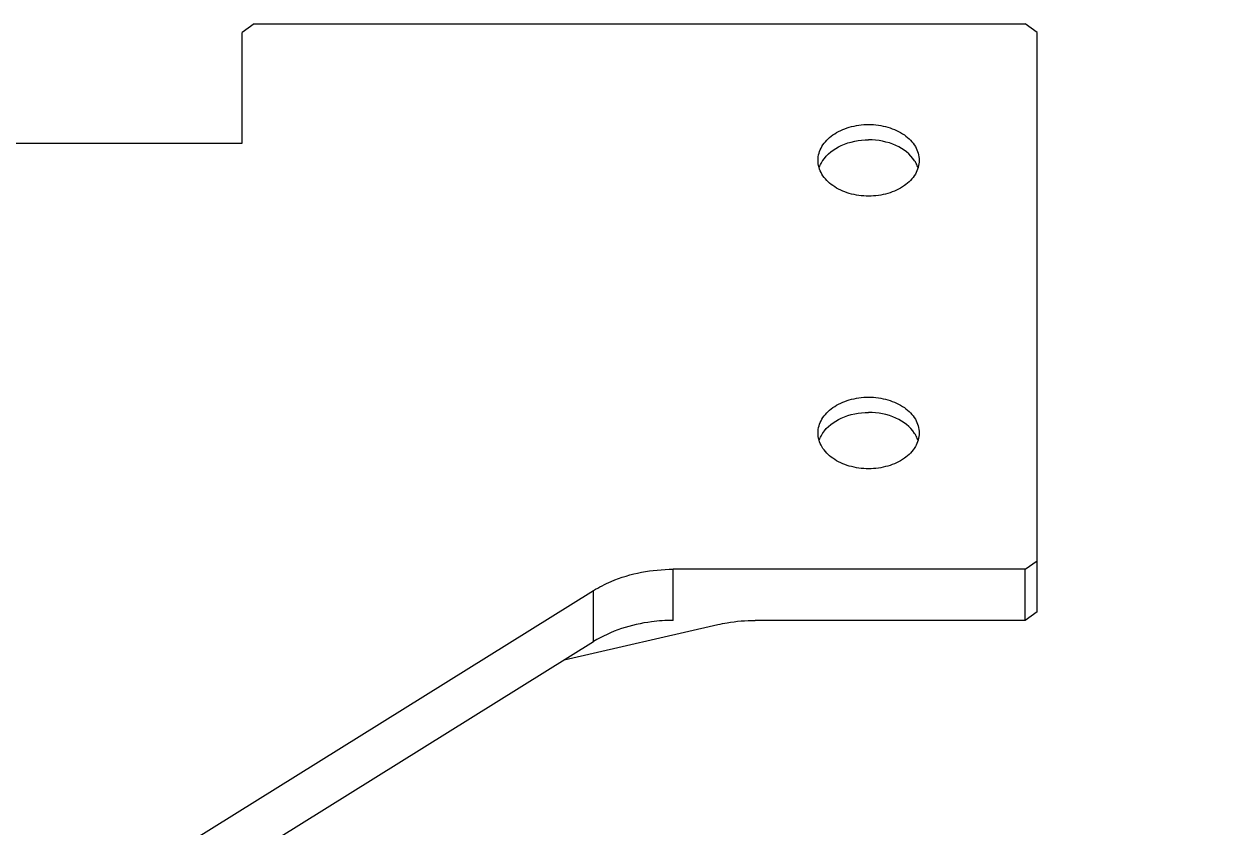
# Model space of a CAD drawing. Header units: millimetres. Extents: x 0 to 594, y 0 to 420.
# Drawn here: x 460.19 to 485.05, y 374.19 to 390.85 of the extents above; entities that cross this region are included whole.
import ezdxf

# ---------------------------------------------------------------- set-up
doc = ezdxf.new("R2010")
doc.units = ezdxf.units.MM
doc.header["$LTSCALE"] = 32.67
doc.layers.get('0').update_dxf_attribs({"linetype": 'CONTINUOUS'})
doc.layers.add('AXIS', color=7, linetype='CONTINUOUS')
doc.layers.add('NOTE', color=7, linetype='CONTINUOUS')
doc.styles.get("Standard").update_dxf_attribs({"font": 'txt', "width": 0.85})
doc.dimstyles.get("Standard").update_dxf_attribs({"dimtxt": 3.5, "dimasz": 3.5, "dimexe": 1.5, "dimexo": 1, "dimtad": 1, "dimtxsty": 'STANDARD', "dimcen": 0.09, "dimadec": 0, "dimazin": 0, "dimtol": 1, "dimtp": 0.01, "dimtm": 0.01, "dimtfac": 1, "dimtofl": 0, "dimtmove": 0, "dimatfit": 3, "dimfxl": 1, "dimtolj": 1, "dimarcsym": 0})

msp = doc.modelspace()

# ---------------------------------------------------------------- linework, layer by layer
at = {"color": 7, "linetype": 'CONTINUOUS'}
for p, q in [((464.97, 390.848), (464.72, 390.671)), ((464.97, 390.848), (480.97, 390.848)), ((481.22, 390.671), (480.97, 390.848)), ((464.72, 388.373), (464.72, 390.671)), ((481.22, 378.65), (481.22, 390.671)), ((454.845, 388.373), (464.72, 388.373)), ((480.97, 379.534), (481.22, 379.711)), ((473.663, 378.473), (473.663, 379.534)), ((480.97, 379.534), (473.663, 379.534)), ((480.97, 378.473), (480.97, 379.534)), ((460.22, 371.756), (472.012, 379.093)), ((472.012, 378.033), (472.012, 379.093)), ((481.22, 378.65), (480.97, 378.473)), ((480.97, 378.473), (475.366, 378.473)), ((471.403, 377.654), (474.593, 378.387)), ((460.22, 370.695), (472.012, 378.033))]:
    msp.add_line(p, q, dxfattribs=at)
for points, knots in [([(472.012, 379.093), (472.128, 379.165), (472.64, 379.428), (473.226, 379.534), (473.663, 379.534)], [0, 0, 0, 0, 0.237712, 1, 1, 1, 1]), ([(473.663, 378.473), (473.513, 378.473), (472.941, 378.437), (472.372, 378.257), (472.012, 378.033)], [0, 0, 0, 0, 0.261178, 1, 1, 1, 1]), ([(474.593, 378.387), (474.656, 378.401), (474.91, 378.452), (475.171, 378.473), (475.366, 378.473)], [0, 0, 0, 0, 0.247514, 1, 1, 1, 1])]:
    msp.add_open_spline(points, degree=3, knots=knots, dxfattribs=at)
at = {"layer": 'AXIS', "color": 7, "linetype": 'CONTINUOUS'}
for centre, start, end in [((477.313, 387.655), 147.1389, 149.6153), ((478.127, 387.655), 30.3847, 32.8611), ((477.313, 381.998), 147.1389, 149.6153), ((478.127, 381.998), 30.3847, 32.8611)]:
    msp.add_arc(centre, 0.653, start, end, dxfattribs=at)
for points, knots in [([(476.67, 388.019), (476.67, 388.118), (476.734, 388.329), (476.978, 388.571), (477.322, 388.726), (477.585, 388.762), (477.72, 388.762)], [0, 0, 0, 0, 0.209468, 0.444654, 0.712008, 1, 1, 1, 1]), ([(477.72, 388.762), (477.855, 388.762), (478.118, 388.726), (478.461, 388.571), (478.706, 388.329), (478.77, 388.118), (478.77, 388.019)], [0, 0, 0, 0, 0.287992, 0.555346, 0.790532, 1, 1, 1, 1]), ([(476.765, 388.009), (476.855, 388.149), (477.163, 388.377), (477.527, 388.443), (477.72, 388.443)], [0, 0, 0, 0, 0.463094, 1, 1, 1, 1]), ([(478.675, 388.009), (478.585, 388.149), (478.277, 388.377), (477.913, 388.443), (477.72, 388.443)], [0, 0, 0, 0, 0.463094, 1, 1, 1, 1]), ([(477.72, 387.277), (477.585, 387.277), (477.322, 387.312), (476.978, 387.467), (476.734, 387.709), (476.67, 387.921), (476.67, 388.019)], [0, 0, 0, 0, 0.287992, 0.555346, 0.790532, 1, 1, 1, 1]), ([(476.693, 387.856), (476.703, 387.89), (476.721, 387.934), (476.744, 387.975), (476.75, 387.985)], [0, 0, 0, 0, 0.745161, 1, 1, 1, 1]), ([(478.77, 388.019), (478.77, 387.921), (478.706, 387.709), (478.461, 387.467), (478.118, 387.312), (477.855, 387.277), (477.72, 387.277)], [0, 0, 0, 0, 0.209468, 0.444654, 0.712008, 1, 1, 1, 1]), ([(478.747, 387.856), (478.737, 387.89), (478.719, 387.934), (478.696, 387.975), (478.69, 387.985)], [0, 0, 0, 0, 0.745161, 1, 1, 1, 1]), ([(476.67, 382.362), (476.67, 382.461), (476.734, 382.672), (476.978, 382.914), (477.322, 383.069), (477.585, 383.105), (477.72, 383.105)], [0, 0, 0, 0, 0.209468, 0.444654, 0.712008, 1, 1, 1, 1]), ([(477.72, 383.105), (477.855, 383.105), (478.118, 383.069), (478.461, 382.914), (478.706, 382.672), (478.77, 382.461), (478.77, 382.362)], [0, 0, 0, 0, 0.287992, 0.555346, 0.790532, 1, 1, 1, 1]), ([(476.765, 382.353), (476.855, 382.493), (477.163, 382.72), (477.527, 382.787), (477.72, 382.787)], [0, 0, 0, 0, 0.463094, 1, 1, 1, 1]), ([(478.675, 382.353), (478.585, 382.493), (478.277, 382.72), (477.913, 382.787), (477.72, 382.787)], [0, 0, 0, 0, 0.463094, 1, 1, 1, 1]), ([(477.72, 381.62), (477.585, 381.62), (477.322, 381.655), (476.978, 381.811), (476.734, 382.053), (476.67, 382.264), (476.67, 382.362)], [0, 0, 0, 0, 0.287992, 0.555346, 0.790532, 1, 1, 1, 1]), ([(476.693, 382.199), (476.703, 382.233), (476.721, 382.277), (476.744, 382.318), (476.75, 382.329)], [0, 0, 0, 0, 0.745161, 1, 1, 1, 1]), ([(478.77, 382.362), (478.77, 382.264), (478.706, 382.053), (478.461, 381.811), (478.118, 381.655), (477.855, 381.62), (477.72, 381.62)], [0, 0, 0, 0, 0.209468, 0.444654, 0.712008, 1, 1, 1, 1]), ([(478.747, 382.199), (478.737, 382.233), (478.719, 382.277), (478.696, 382.318), (478.69, 382.329)], [0, 0, 0, 0, 0.745161, 1, 1, 1, 1])]:
    msp.add_open_spline(points, degree=3, knots=knots, dxfattribs=at)

# ---------------------------------------------------------------- leaders
at = {"layer": 'NOTE', "color": 2, "linetype": 'CONTINUOUS'}
msp.add_leader([(480.117, 361.716), (500.438, 374.586), (506.438, 374.586)], dimstyle='STANDARD', override={"dimtad": 0, "dimldrblk": 'DOT'}, dxfattribs=at)

doc.saveas('drawing.dxf')
